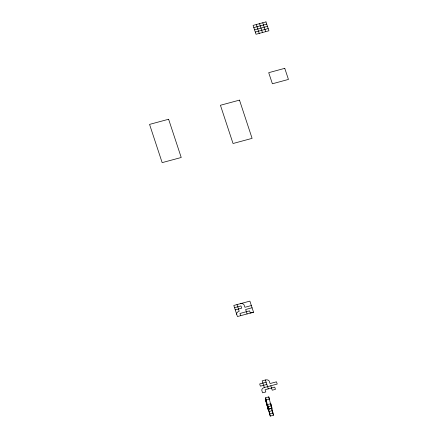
<?xml version="1.0" encoding="UTF-8"?>
<svg xmlns="http://www.w3.org/2000/svg" width="438" height="438" viewBox="0 0 438 438"><rect width="100%" height="100%" fill="white"/><g stroke="black" fill="none" stroke-linecap="round" stroke-linejoin="round"><path stroke-width="0.66" d="M266.003 21.9L253.087 25.388L256.016 34.268L268.932 30.78L265.959 21.911M253.821 27.605L266.731 24.123M254.549 29.828L267.465 26.34M255.283 32.045L268.198 28.563M234.522 307.668L240.96 305.932L241.688 308.155L235.255 309.89M251.341 305.549L244.908 307.284L244.152 305.072A3.312 2.316 -12.1 0 0 240.232 303.726M252.074 307.766L245.641 309.502L247.103 313.947M253.542 312.206L237.451 316.548L233.793 305.45L249.884 301.125L253.542 312.206L250.317 313.06L249.589 310.854L239.936 313.46L240.67 315.683M264.349 387.515L277.221 384.044L276.488 381.821L270.054 383.557L269.321 381.339A3.34 2.332 -12.1 0 0 265.373 379.987L262.154 380.857L264.349 387.515A3.34 2.332 -12.1 0 0 261.864 390.603L262.597 392.826L265.811 391.955L265.083 389.738L274.736 387.132L275.458 389.333L272.244 390.203L270.783 385.779M266.101 382.204L259.668 383.945L260.402 386.163L266.835 384.427M271.374 406.574L273.487 415.229L270.268 416.1L268.302 409.322C268.686 411.244 262.8 391.079 266.572 402.434L265.57 397.764L268.784 396.894L270.613 404.208M265.57 397.764L266.299 399.982L269.518 399.111M265.839 400.212L266.441 400.047M266.611 400.058L265.609 400.327L268.532 409.207L271.752 408.342L271.385 407.225M270.75 403.672L267.3 404.652L268.762 409.076L271.976 408.211L270.75 403.672L271.253 406.004M270.268 416.1L267.536 404.537L268.259 406.743L271.478 405.873M269.107 409.108L268.302 409.322L266.299 399.982M271.319 408.512L271.626 408.917M269.036 411.545L272.255 410.674M269.534 413.877L272.983 412.897M262.74 22.781L265.669 31.662M259.52 23.647L262.45 32.532M256.307 24.517L259.23 33.398M265.373 379.987L268.297 388.867M270.52 403.787L271.976 408.211M237.007 304.58L239.208 311.243A3.34 2.332 -12.1 0 0 236.723 314.331M273.487 415.229L272.688 412.804M272.447 412.032L272.179 411.09M272.091 410.756L271.757 409.47M268.784 396.894L269.359 399.56M268.259 406.743L268.762 409.076M267.07 404.767L268.072 409.437L266.337 402.549M284.76 68.333L268.702 72.686L272.387 83.778L288.445 79.426L284.76 68.333M168.614 119.251L149.555 124.397L162.159 162.635L181.222 157.494L168.614 119.251M239.493 100.121L220.434 105.268L233.038 143.505L252.096 138.359L239.493 100.121"/></g></svg>
